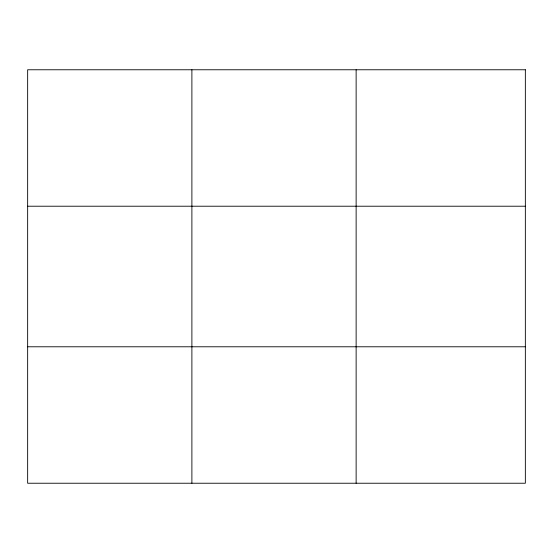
<?xml version="1.0" encoding="UTF-8"?>
<svg xmlns="http://www.w3.org/2000/svg" width="553" height="553" viewBox="0 0 553 553"><rect width="100%" height="100%" fill="white"/><g stroke="black" fill="none" stroke-linecap="round" stroke-linejoin="round"><path stroke-width="0.83" d="M191.891 483.232L191.891 69.768M356.132 483.232L356.132 69.768M27.65 206.214L525.35 206.214M27.65 346.786L525.35 346.786M525.35 69.768L525.35 483.232L27.65 483.232L27.65 69.768L525.35 69.768"/></g></svg>
